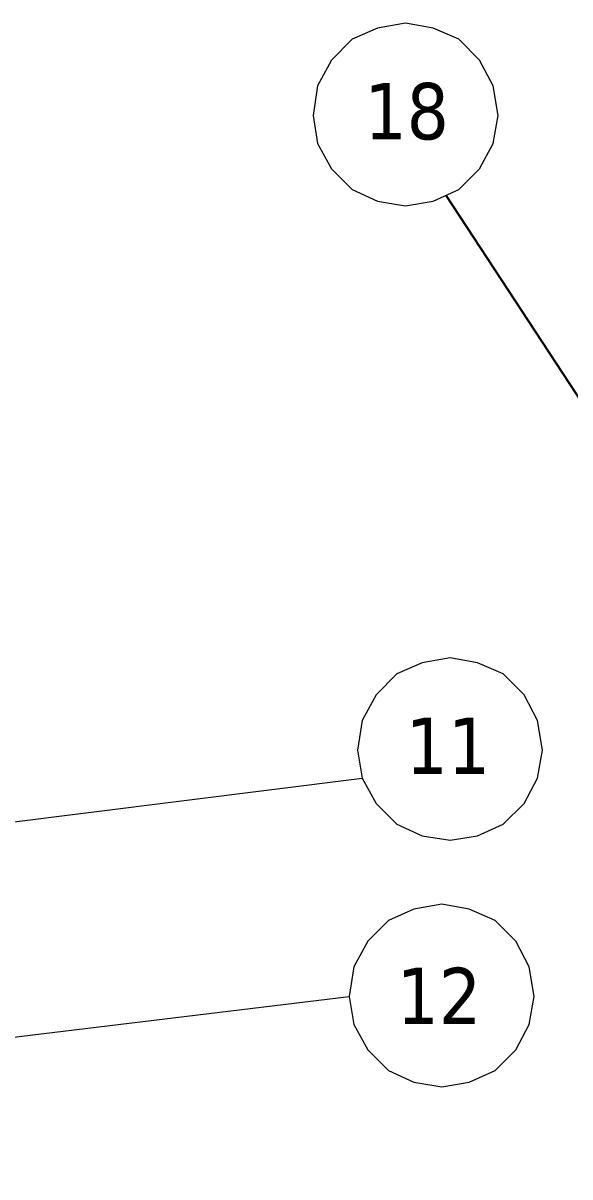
# Model space of a CAD drawing. Header units: millimetres. Extents: x 116956 to 138384, y -169944 to -162492.
# Drawn here: x 119720 to 120085, y -165804 to -165033 of the extents above; entities that cross this region are included whole.
import ezdxf

# ---------------------------------------------------------------- set-up
doc = ezdxf.new("R2010")
doc.units = ezdxf.units.MM
doc.header["$LTSCALE"] = 13
doc.layers.add('标注、文本', color=3, linetype='Continuous', lineweight=25)
doc.layers.add('铁心', color=3, linetype='Continuous', lineweight=0)
doc.styles.add('Tahoma$001', font='tahoma.ttf', dxfattribs={"height": 2.159784})

msp = doc.modelspace()

# ---------------------------------------------------------------- linework, layer by layer
at = {"layer": '标注、文本'}
msp.add_line((120001.832, -165148.534), (120431.066, -165804.257), dxfattribs=at)
at = {"layer": '铁心'}
for points in [[(120036.619, -165095.224), (120033.306, -165075.345), (120024.271, -165058.178), (120010.416, -165044.323), (119993.248, -165036.793), (119974.876, -165033.48), (119956.202, -165036.793), (119939.336, -165044.323), (119925.481, -165058.178), (119916.144, -165075.345), (119913.133, -165095.224), (119916.144, -165113.897), (119925.481, -165130.764), (119939.336, -165144.619), (119956.202, -165152.449), (119974.876, -165155.461), (119993.248, -165152.449), (120010.416, -165144.619), (120024.271, -165130.764), (120033.306, -165113.897)], [(120066.35, -165519.174), (120063.037, -165499.295), (120054.001, -165482.128), (120040.146, -165468.273), (120022.979, -165460.743), (120004.606, -165457.43), (119985.933, -165460.743), (119969.066, -165468.273), (119955.212, -165482.128), (119945.875, -165499.295), (119942.863, -165519.174), (119945.875, -165537.847), (119955.212, -165554.714), (119969.066, -165568.569), (119985.933, -165576.399), (120004.606, -165579.411), (120022.979, -165576.399), (120040.146, -165568.569), (120054.001, -165554.714), (120063.037, -165537.847)], [(120060.836, -165683.78), (120057.523, -165663.901), (120048.488, -165646.733), (120034.633, -165632.879), (120017.465, -165625.349), (119999.093, -165622.036), (119980.419, -165625.349), (119963.553, -165632.879), (119949.698, -165646.733), (119940.361, -165663.901), (119937.349, -165683.78), (119940.361, -165702.453), (119949.698, -165719.32), (119963.553, -165733.174), (119980.419, -165741.005), (119999.093, -165744.017), (120017.465, -165741.005), (120034.633, -165733.174), (120048.488, -165719.32), (120057.523, -165702.453)]]:
    msp.add_lwpolyline(points, close=True, dxfattribs=at)
for points in [[(119159.92, -165636.429), (119945.875, -165537.847), (119945.875, -165537.847)], [(119343.894, -165755.688), (119937.349, -165683.78), (119937.349, -165683.78)]]:
    msp.add_lwpolyline(points, dxfattribs=at)

# ---------------------------------------------------------------- texts
at = {"layer": '铁心', "style": 'Tahoma$001'}
for s, p in [('18', (119947.413, -165111.124)), ('11', (119974.967, -165535.026)), ('12', (119968.978, -165702.132))]:
    msp.add_text(s, height=37.5893, dxfattribs=at).set_placement(p)

doc.saveas('drawing.dxf')
